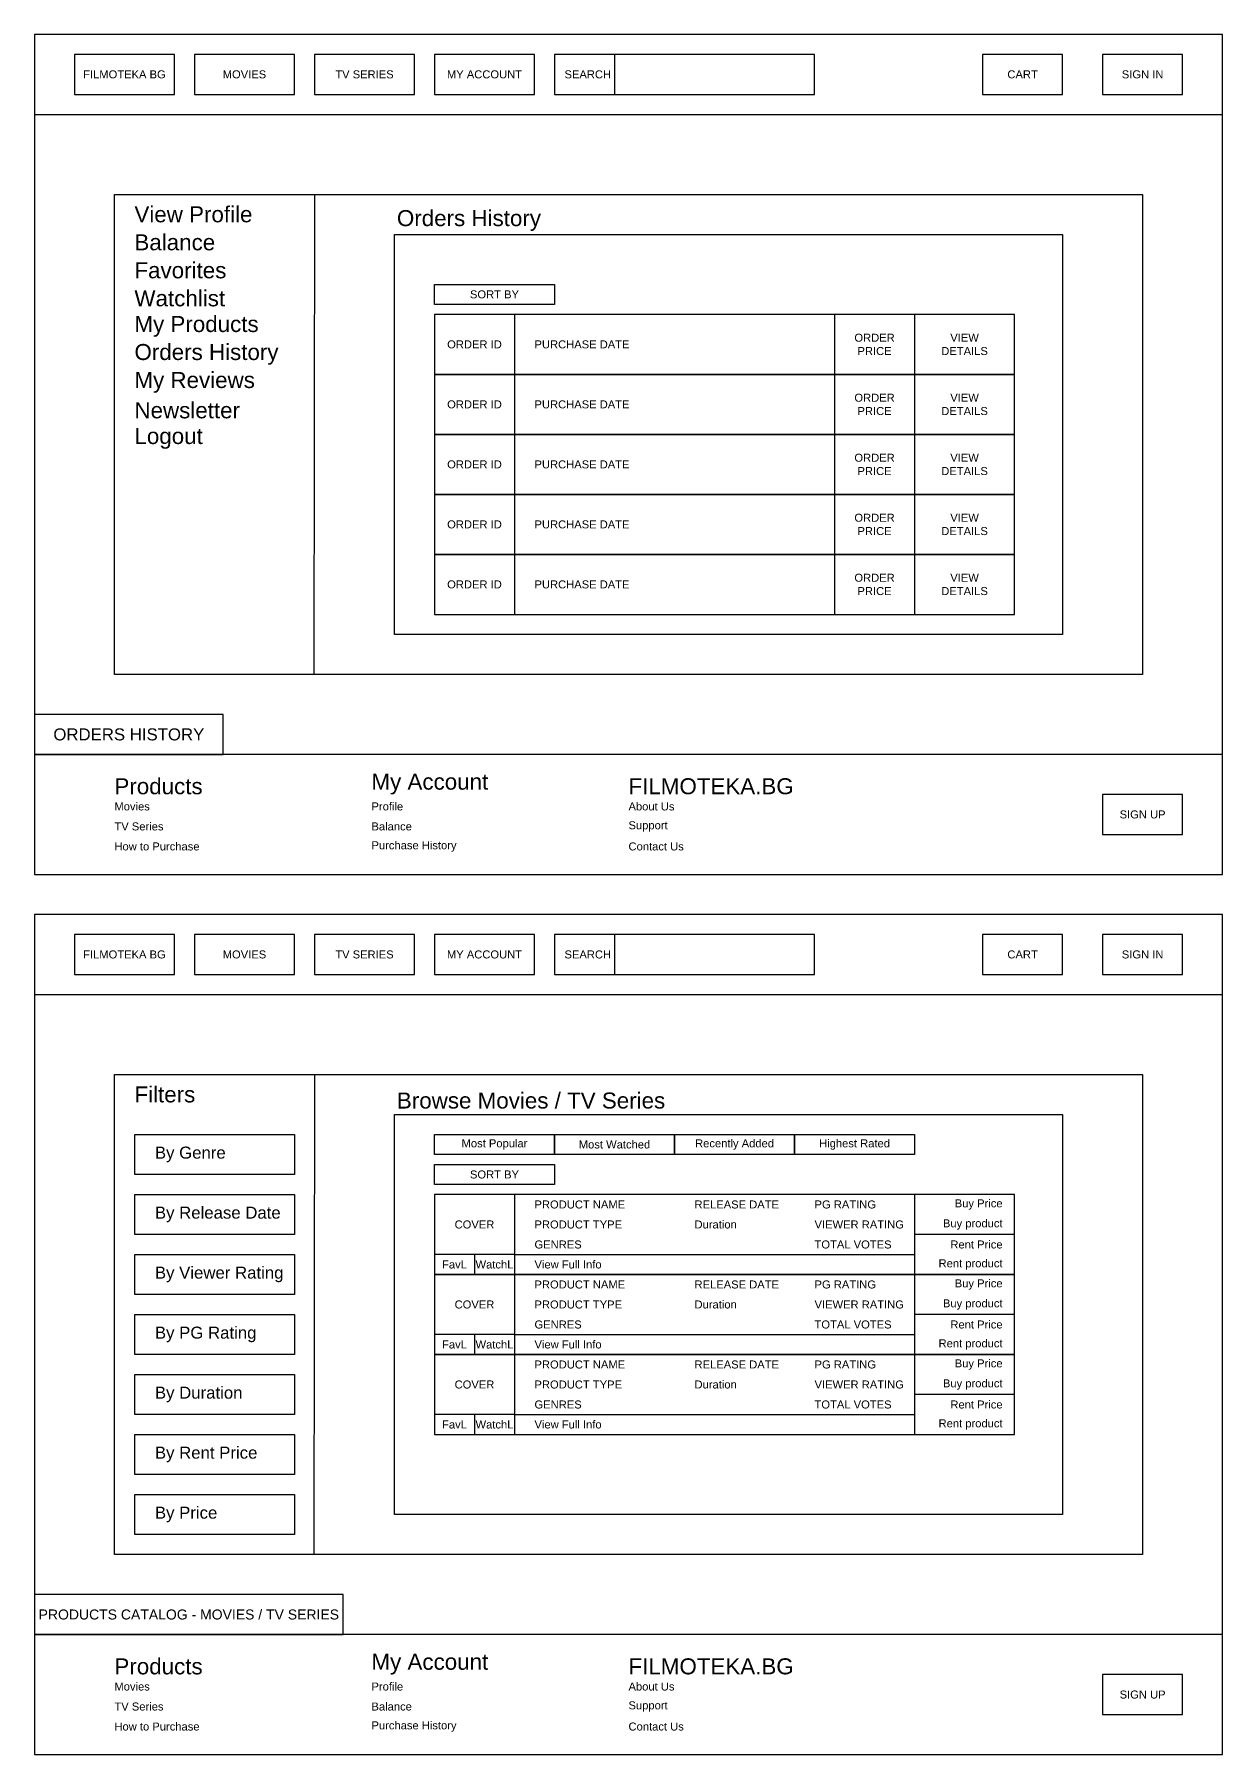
# Model space of a CAD drawing. Header units: inches. Extents: x 698 to 1619, y 429 to 1299.
# Drawn here: x 697.8 to 994.8, y 428.9 to 858.9 of the extents above; entities that cross this region are included whole.
import ezdxf

# ---------------------------------------------------------------- set-up
doc = ezdxf.new("R2010")
doc.units = ezdxf.units.IN
doc.header["$MEASUREMENT"] = 0
doc.styles.get("Standard").update_dxf_attribs({"font": 'arial.ttf'})

msp = doc.modelspace()

# ---------------------------------------------------------------- linework, layer by layer
for p, q in [((807.79, 553.89), (807.79, 548.89)), ((807.79, 533.89), (807.79, 528.89)), ((807.79, 513.89), (807.79, 508.89))]:
    msp.add_line(p, q)
for points in [[(697.79, 858.89), (697.79, 648.89), (994.79, 648.89), (994.79, 858.89)], [(697.79, 858.89), (697.79, 838.89), (994.79, 838.89), (994.79, 858.89)], [(707.79, 853.89), (707.79, 843.89), (732.79, 843.89), (732.79, 853.89)], [(737.79, 853.89), (737.79, 843.89), (762.79, 843.89), (762.79, 853.89)], [(767.79, 853.89), (767.79, 843.89), (792.79, 843.89), (792.79, 853.89)], [(797.79, 853.89), (797.79, 843.89), (822.79, 843.89), (822.79, 853.89)], [(827.79, 853.89), (827.79, 843.89), (892.79, 843.89), (892.79, 853.89)], [(934.79, 853.89), (934.79, 843.89), (954.79, 843.89), (954.79, 853.89)], [(964.79, 853.89), (964.79, 843.89), (984.79, 843.89), (984.79, 853.89)], [(717.79, 818.89), (974.79, 818.89), (974.79, 698.89), (717.79, 698.89)], [(717.79, 818.89), (767.79, 818.89), (767.65, 698.89), (717.79, 698.89)], [(787.79, 808.89), (954.79, 808.89), (954.79, 708.89), (787.79, 708.89)], [(797.79, 796.39), (827.79, 796.39), (827.79, 791.39), (797.79, 791.39)], [(942.79, 788.89), (797.79, 788.89), (797.79, 773.89), (942.79, 773.89)], [(942.79, 773.89), (797.79, 773.89), (797.79, 758.89), (942.79, 758.89)], [(942.79, 758.89), (797.79, 758.89), (797.79, 743.89), (942.79, 743.89)], [(942.79, 743.89), (797.79, 743.89), (797.79, 728.89), (942.79, 728.89)], [(942.79, 728.89), (797.79, 728.89), (797.79, 713.89), (942.79, 713.89)], [(697.79, 688.89), (697.79, 678.89), (744.99, 678.89), (744.99, 688.89)], [(697.79, 678.89), (697.79, 648.89), (994.79, 648.89), (994.79, 678.89)], [(964.79, 668.89), (964.79, 658.89), (984.79, 658.89), (984.79, 668.89)], [(697.79, 638.89), (697.79, 428.89), (994.79, 428.89), (994.79, 638.89)], [(697.79, 638.89), (697.79, 618.89), (994.79, 618.89), (994.79, 638.89)], [(707.79, 633.89), (707.79, 623.89), (732.79, 623.89), (732.79, 633.89)], [(737.79, 633.89), (737.79, 623.89), (762.79, 623.89), (762.79, 633.89)], [(767.79, 633.89), (767.79, 623.89), (792.79, 623.89), (792.79, 633.89)], [(797.79, 633.89), (797.79, 623.89), (822.79, 623.89), (822.79, 633.89)], [(827.79, 633.89), (827.79, 623.89), (892.79, 623.89), (892.79, 633.89)], [(934.79, 633.89), (934.79, 623.89), (954.79, 623.89), (954.79, 633.89)], [(964.79, 633.89), (964.79, 623.89), (984.79, 623.89), (984.79, 633.89)], [(717.79, 598.89), (974.79, 598.89), (974.79, 478.89), (717.79, 478.89)], [(717.79, 598.89), (767.79, 598.89), (767.65, 478.89), (717.79, 478.89)], [(787.79, 588.89), (954.79, 588.89), (954.79, 488.89), (787.79, 488.89)], [(762.78, 573.91), (722.91, 573.91), (722.91, 583.91), (762.78, 583.91)], [(797.79, 583.89), (827.79, 583.89), (827.79, 578.89), (797.79, 578.89)], [(827.79, 583.89), (857.79, 583.89), (857.79, 578.89), (827.79, 578.89)], [(857.79, 583.89), (887.79, 583.89), (887.79, 578.89), (857.79, 578.89)], [(887.79, 583.89), (917.79, 583.89), (917.79, 578.89), (887.79, 578.89)], [(797.79, 571.39), (797.79, 576.39), (827.79, 576.39), (827.79, 571.39)], [(762.78, 558.91), (722.91, 558.91), (722.91, 568.91), (762.78, 568.91)], [(942.79, 568.89), (797.79, 568.89), (797.79, 548.89), (942.79, 548.89)], [(762.78, 543.91), (722.91, 543.91), (722.91, 553.91), (762.78, 553.91)], [(942.79, 548.89), (797.79, 548.89), (797.79, 528.89), (942.79, 528.89)], [(762.78, 528.91), (722.91, 528.91), (722.91, 538.91), (762.78, 538.91)], [(942.79, 528.89), (797.79, 528.89), (797.79, 508.89), (942.79, 508.89)], [(762.78, 513.91), (722.91, 513.91), (722.91, 523.91), (762.78, 523.91)], [(762.78, 498.91), (722.91, 498.91), (722.91, 508.91), (762.78, 508.91)], [(762.78, 483.91), (722.91, 483.91), (722.91, 493.91), (762.78, 493.91)], [(697.79, 468.89), (697.79, 458.89), (774.99, 458.89), (774.99, 468.89)], [(697.79, 458.89), (697.79, 428.89), (994.79, 428.89), (994.79, 458.89)], [(964.79, 448.89), (964.79, 438.89), (984.79, 438.89), (984.79, 448.89)]]:
    msp.add_lwpolyline(points, close=True)
for points in [[(842.79, 853.89), (842.79, 843.89)], [(817.79, 788.89), (817.79, 713.89)], [(897.79, 788.89), (897.79, 713.89)], [(917.79, 788.89), (917.79, 713.89)], [(842.79, 633.89), (842.79, 623.89)], [(817.79, 568.89), (817.79, 548.89)], [(917.79, 568.89), (917.79, 548.89)], [(942.79, 558.89), (917.79, 558.89)], [(817.79, 553.89), (797.79, 553.89)], [(817.79, 553.89), (917.79, 553.89)], [(817.79, 548.89), (817.79, 528.89)], [(917.79, 548.89), (917.79, 528.89)], [(942.79, 538.89), (917.79, 538.89)], [(817.79, 533.89), (797.79, 533.89)], [(817.79, 533.89), (917.79, 533.89)], [(817.79, 528.89), (817.79, 508.89)], [(917.79, 528.89), (917.79, 508.89)], [(942.79, 518.89), (917.79, 518.89)], [(817.79, 513.89), (797.79, 513.89)], [(817.79, 513.89), (917.79, 513.89)]]:
    msp.add_lwpolyline(points)

# ---------------------------------------------------------------- texts
for s, width, insert, char_height, attachment_point in [('FILMOTEKA BG', 23.0842, (720.29, 848.89), 2, 5), ('MOVIES', 23.0842, (750.29, 848.89), 2, 5), ('TV SERIES', 23.0842, (780.29, 848.89), 2, 5), ('MY ACCOUNT', 23.0842, (810.29, 848.89), 2, 5), ('SEARCH', 23.0842, (830.29, 848.89), 2, 4), ('CART', 23.0842, (944.79, 848.89), 2, 5), ('SIGN IN', 23.0842, (974.79, 848.89), 2, 5), ('Orders History', 95.0468, (788.4, 812.36), 4, 4), ('SORT BY', 23.0842, (812.79, 793.89), 2, 5), ('ORDER PRICE', 9.3672, (907.79, 781.39), 2, 5), ('VIEW DETAILS', 9.3672, (930.29, 781.39), 2, 5), ('ORDER ID', 23.0842, (807.79, 781.39), 2, 5), ('PURCHASE DATE', 29.5047, (822.79, 781.39), 2, 4), ('ORDER ID', 23.0842, (807.79, 766.39), 2, 5), ('PURCHASE DATE', 29.5047, (822.79, 766.39), 2, 4), ('ORDER PRICE', 9.3672, (907.79, 766.39), 2, 5), ('VIEW DETAILS', 9.3672, (930.29, 766.39), 2, 5), ('ORDER PRICE', 9.3672, (907.79, 751.39), 2, 5), ('VIEW DETAILS', 9.3672, (930.29, 751.39), 2, 5), ('ORDER ID', 23.0842, (807.79, 751.39), 2, 5), ('PURCHASE DATE', 29.5047, (822.79, 751.39), 2, 4), ('ORDER ID', 23.0842, (807.79, 736.39), 2, 5), ('PURCHASE DATE', 29.5047, (822.79, 736.39), 2, 4), ('ORDER PRICE', 9.3672, (907.79, 736.39), 2, 5), ('VIEW DETAILS', 9.3672, (930.29, 736.39), 2, 5), ('ORDER ID', 23.0842, (807.79, 721.39), 2, 5), ('PURCHASE DATE', 29.5047, (822.79, 721.39), 2, 4), ('ORDER PRICE', 9.3672, (907.79, 721.39), 2, 5), ('VIEW DETAILS', 9.3672, (930.29, 721.39), 2, 5), ('Products', 23.0842, (717.79, 668.89), 4, 7), ('My Account', 30.4886, (782.04, 668.89), 4, 7), ('FILMOTEKA.BG', 23.0842, (846.29, 668.89), 4, 7), ('SIGN UP', 23.0842, (974.79, 663.89), 2, 5), ('FILMOTEKA BG', 23.0842, (720.29, 628.89), 2, 5), ('MOVIES', 23.0842, (750.29, 628.89), 2, 5), ('TV SERIES', 23.0842, (780.29, 628.89), 2, 5), ('MY ACCOUNT', 23.0842, (810.29, 628.89), 2, 5), ('SEARCH', 23.0842, (830.29, 628.89), 2, 4), ('CART', 23.0842, (944.79, 628.89), 2, 5), ('SIGN IN', 23.0842, (974.79, 628.89), 2, 5), ('Browse Movies / TV Series', 95.0468, (788.4, 592.36), 4, 4), ('By Genre', 36.4583, (727.91, 578.91), 3, 4), ('Most Popular', 23.0842, (812.79, 581.39), 2, 5), ('Most Watched', 23.0842, (842.79, 581.39), 2, 5), ('Recently Added', 23.0842, (872.79, 581.39), 2, 5), ('Highest Rated', 23.0842, (902.79, 581.39), 2, 5), ('SORT BY', 23.0842, (812.79, 573.89), 2, 5), ('Buy Price', 17.4579, (939.79, 566.39), 2, 6), ('By Release Date', 36.4583, (727.91, 563.91), 3, 4), ('PRODUCT NAME', 23.0842, (822.79, 566.39), 2, 4), ('RELEASE DATE', 23.0842, (862.79, 566.39), 2, 4), ('PG RATING', 23.0842, (892.79, 566.39), 2, 4), ('COVER', 23.0842, (807.79, 561.39), 2, 5), ('PRODUCT TYPE', 23.0842, (822.79, 561.39), 2, 4), ('Duration', 23.0842, (862.79, 561.39), 2, 4), ('VIEWER RATING', 23.0842, (892.79, 561.39), 2, 4), ('GENRES', 23.0842, (822.79, 556.39), 2, 4), ('TOTAL VOTES', 23.0842, (892.79, 556.39), 2, 4), ('Rent Price', 17.4579, (939.79, 556.39), 2, 6), ('By Viewer Rating', 36.4583, (727.91, 548.91), 3, 4), ('PRODUCT NAME', 23.0842, (822.79, 546.39), 2, 4), ('RELEASE DATE', 23.0842, (862.79, 546.39), 2, 4), ('PG RATING', 23.0842, (892.79, 546.39), 2, 4), ('Buy Price', 17.4579, (939.79, 546.39), 2, 6), ('COVER', 23.0842, (807.79, 541.39), 2, 5), ('PRODUCT TYPE', 23.0842, (822.79, 541.39), 2, 4), ('Duration', 23.0842, (862.79, 541.39), 2, 4), ('VIEWER RATING', 23.0842, (892.79, 541.39), 2, 4), ('Rent Price', 17.4579, (939.79, 536.39), 2, 6), ('By PG Rating', 36.4583, (727.91, 533.91), 3, 4), ('GENRES', 23.0842, (822.79, 536.39), 2, 4), ('TOTAL VOTES', 23.0842, (892.79, 536.39), 2, 4), ('PRODUCT NAME', 23.0842, (822.79, 526.39), 2, 4), ('RELEASE DATE', 23.0842, (862.79, 526.39), 2, 4), ('PG RATING', 23.0842, (892.79, 526.39), 2, 4), ('Buy Price', 17.4579, (939.79, 526.39), 2, 6), ('By Duration', 36.4583, (727.91, 518.91), 3, 4), ('COVER', 23.0842, (807.79, 521.39), 2, 5), ('PRODUCT TYPE', 23.0842, (822.79, 521.39), 2, 4), ('Duration', 23.0842, (862.79, 521.39), 2, 4), ('VIEWER RATING', 23.0842, (892.79, 521.39), 2, 4), ('GENRES', 23.0842, (822.79, 516.39), 2, 4), ('TOTAL VOTES', 23.0842, (892.79, 516.39), 2, 4), ('Rent Price', 17.4579, (939.79, 516.39), 2, 6), ('By Rent Price', 36.4583, (727.91, 503.91), 3, 4), ('By Price', 36.4583, (727.91, 488.91), 3, 4), ('Products', 23.0842, (717.79, 448.89), 4, 7), ('My Account', 30.4886, (782.04, 448.89), 4, 7), ('FILMOTEKA.BG', 23.0842, (846.29, 448.89), 4, 7), ('SIGN UP', 23.0842, (974.79, 443.89), 2, 5)]:
    msp.add_mtext_dynamic_manual_height_columns(s, width=width, gutter_width=1, heights=[0], dxfattribs=dict(insert=insert, char_height=char_height, attachment_point=attachment_point))
at = {"color": 5}
for s, width, insert, char_height, attachment_point in [('View Profile', 36.4583, (722.79, 813.89), 4, 4), ('Balance', 36.4583, (722.79, 806.89), 4, 4), ('Favorites', 36.4583, (722.79, 799.89), 4, 4), ('Watchlist', 36.4583, (722.79, 792.89), 4, 4), ('My Products', 36.4583, (722.79, 785.89), 4, 4), ('My Reviews', 36.4583, (722.79, 771.89), 4, 4), ('Newsletter', 36.4583, (722.79, 764.89), 4, 4), ('Logout', 36.4583, (722.79, 757.89), 4, 4), ('Movies', 23.0842, (717.79, 665.89), 2, 4), ('Profile', 23.0842, (782.04, 665.89), 2, 4), ('About Us', 23.0842, (846.29, 665.89), 2, 4), ('Support', 23.0842, (846.29, 660.89), 2, 4), ('TV Series', 23.0842, (717.79, 660.89), 2, 4), ('Balance', 23.0842, (782.04, 660.89), 2, 4), ('How to Purchase', 23.0842, (717.79, 655.89), 2, 4), ('Purchase History', 23.0842, (782.04, 655.89), 2, 4), ('Contact Us', 23.0842, (846.29, 655.89), 2, 4), ('Filters', 36.4583, (722.79, 593.89), 4, 4), ('Buy product', 25.6888, (939.79, 561.39), 2, 6), ('FavL', 23.0842, (802.79, 551.39), 2, 5), ('WatchL', 23.0842, (812.79, 551.39), 2, 5), ('View Full Info', 23.0842, (822.79, 551.39), 2, 4), ('Rent product', 27.949, (939.79, 551.39), 2, 6), ('Buy product', 25.6888, (939.79, 541.39), 2, 6), ('FavL', 23.0842, (802.79, 531.39), 2, 5), ('WatchL', 23.0842, (812.79, 531.39), 2, 5), ('View Full Info', 23.0842, (822.79, 531.39), 2, 4), ('Rent product', 27.949, (939.79, 531.39), 2, 6), ('Buy product', 25.6888, (939.79, 521.39), 2, 6), ('FavL', 23.0842, (802.79, 511.39), 2, 5), ('WatchL', 23.0842, (812.79, 511.39), 2, 5), ('View Full Info', 23.0842, (822.79, 511.39), 2, 4), ('Rent product', 27.949, (939.79, 511.39), 2, 6), ('Movies', 23.0842, (717.79, 445.89), 2, 4), ('Profile', 23.0842, (782.04, 445.89), 2, 4), ('About Us', 23.0842, (846.29, 445.89), 2, 4), ('TV Series', 23.0842, (717.79, 440.89), 2, 4), ('Balance', 23.0842, (782.04, 440.89), 2, 4), ('Support', 23.0842, (846.29, 440.89), 2, 4), ('How to Purchase', 23.0842, (717.79, 435.89), 2, 4), ('Purchase History', 23.0842, (782.04, 435.89), 2, 4), ('Contact Us', 23.0842, (846.29, 435.89), 2, 4)]:
    msp.add_mtext_dynamic_manual_height_columns(s, width=width, gutter_width=1, heights=[0], dxfattribs=dict(at, insert=insert, char_height=char_height, attachment_point=attachment_point))
at = {"color": 1}
for s, width, insert, char_height, attachment_point in [('Orders History', 36.4583, (722.79, 778.89), 4, 4), ('ORDERS HISTORY', 43.8721, (721.39, 683.89), 3, 5), ('PRODUCTS CATALOG - MOVIES / TV SERIES', 75.3823, (736.39, 463.89), 2.5, 5)]:
    msp.add_mtext_dynamic_manual_height_columns(s, width=width, gutter_width=1, heights=[0], dxfattribs=dict(at, insert=insert, char_height=char_height, attachment_point=attachment_point))

doc.saveas('drawing.dxf')
